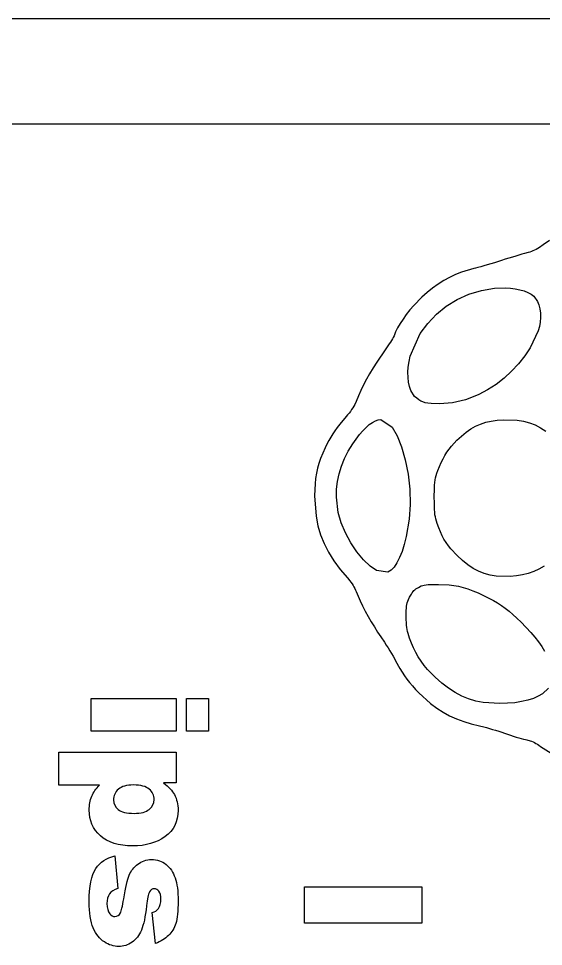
# Model space of a CAD drawing. Extents: x 24 to 191, y 8 to 99.
# Drawn here: x 48.45 to 60.87, y 77.18 to 99.12 of the extents above; entities that cross this region are included whole.
import ezdxf

# ---------------------------------------------------------------- set-up
doc = ezdxf.new("R2010")
doc.units = 0
for name, color, linetype in [('Line_Etch', 7, 'CONTINUOUS'), ('Outer_Cuts', 7, 'CONTINUOUS'), ('Text_Etch', 7, 'CONTINUOUS')]:
    doc.layers.add(name, color=color, linetype=linetype)

msp = doc.modelspace()

# ---------------------------------------------------------------- linework, layer by layer
at = {"layer": 'Line_Etch', "color": 7}
for points in [[(79.64501, 96.625324), (29.645012, 96.625324)], [(61.013018, 93.876118), (60.863999, 93.771346), (60.7757, 93.709147), (60.735297, 93.683747), (60.696599, 93.661451), (60.658996, 93.642345), (60.621697, 93.625553), (60.5841, 93.611244), (60.545799, 93.598855), (60.505797, 93.588045), (60.419197, 93.566032), (60.359397, 93.549042), (60.290995, 93.528948), (60.215599, 93.506257), (60.135197, 93.481845), (60.051496, 93.45574), (59.966298, 93.428929), (59.881397, 93.402117), (59.708937, 93.346816), (59.622636, 93.320005), (59.538435, 93.294915), (59.458837, 93.271519), (59.385437, 93.250719), (59.319939, 93.232826), (59.264437, 93.218236), (59.220938, 93.207737), (58.932228, 93.124236), (58.790146, 93.067535), (58.649737, 93.001235), (58.511968, 92.925636), (58.377057, 92.840936), (58.245499, 92.747633), (58.117768, 92.645985), (57.99435, 92.535952), (57.800596, 92.335984), (57.710197, 92.230255), (57.625996, 92.122626), (57.548695, 92.015227), (57.479796, 91.909498), (57.420696, 91.807364), (57.372597, 91.710263), (57.336498, 91.620065), (57.314993, 91.576267), (57.297297, 91.544965), (57.275792, 91.508866), (57.250703, 91.468966), (57.223017, 91.426164), (57.193115, 91.381466), (57.161317, 91.335765), (57.128514, 91.290065), (56.928546, 90.997765), (56.840244, 90.858796), (56.758944, 90.723177), (56.684345, 90.590416), (56.615446, 90.459336), (56.552346, 90.329454), (56.493946, 90.199575), (56.440143, 90.068734), (56.405746, 89.994834), (56.38393, 89.955637), (56.359349, 89.915234), (56.33234, 89.874136), (56.303139, 89.832534), (56.271837, 89.790935), (56.23884, 89.749335), (56.20444, 89.708235), (56.055178, 89.531713), (55.992779, 89.452113), (55.937079, 89.375614), (55.886079, 89.300015), (55.83868, 89.223513), (55.79368, 89.144115), (55.749382, 89.059214), (55.704678, 88.967314), (55.599669, 88.721425), (55.559269, 88.603496), (55.526469, 88.486295), (55.500363, 88.367417), (55.480974, 88.245187), (55.467879, 88.116976), (55.459864, 87.981114), (55.457889, 87.834965), (55.491188, 87.353946), (55.535489, 87.129587), (55.599386, 86.913823), (55.68339, 86.704524), (55.788388, 86.499543), (55.915171, 86.297184), (56.064901, 86.095305), (56.237838, 85.892224), (56.291438, 85.826726), (56.317543, 85.791126), (56.342633, 85.754525), (56.366537, 85.717223), (56.38855, 85.679925), (56.408362, 85.643323), (56.42586, 85.607425), (56.440451, 85.573225), (56.533951, 85.354604), (56.592052, 85.234296), (56.656351, 85.109904), (56.725052, 84.983615), (56.797552, 84.857323), (56.872155, 84.733414), (56.947754, 84.614296), (57.023353, 84.501876), (57.108251, 84.375587), (57.152055, 84.307687), (57.195353, 84.238585), (57.237153, 84.170386), (57.276653, 84.104083), (57.312552, 84.041884), (57.344155, 83.985183), (57.37026, 83.935684), (57.471197, 83.750784), (57.5245, 83.663983), (57.580499, 83.580285), (57.639596, 83.498686), (57.7028, 83.418283), (57.769997, 83.338683), (57.842201, 83.258786), (57.919699, 83.178186), (58.199788, 82.925117), (58.344748, 82.817238), (58.494718, 82.721336), (58.650197, 82.636435), (58.813088, 82.562035), (58.98388, 82.497435), (59.163989, 82.442133), (59.35463, 82.395535), (59.459868, 82.370135), (59.523466, 82.353146), (59.592368, 82.334039), (59.664366, 82.313042), (59.738068, 82.290549), (59.811468, 82.26735), (59.883269, 82.243954), (59.951468, 82.220755), (60.088046, 82.174553), (60.156448, 82.152568), (60.223448, 82.131457), (60.286849, 82.112351), (60.34565, 82.095361), (60.398251, 82.081052), (60.442949, 82.070046), (60.478549, 82.062031), (60.554647, 82.042444), (60.590247, 82.030055), (60.625149, 82.015662), (60.659349, 81.99918), (60.693348, 81.980468), (60.727548, 81.959358), (60.76225, 81.935652), (60.797849, 81.909348), (61.264758, 81.617057)], [(60.883202, 86.169326), (60.763604, 86.099925), (60.6397, 86.043026), (60.510293, 85.998026), (60.374431, 85.964326), (60.230913, 85.941635), (60.079263, 85.929246), (59.753003, 85.937261), (59.606143, 85.960459), (59.4674, 85.997758), (59.335134, 86.049859), (59.207163, 86.117361), (59.08158, 86.201361), (58.956722, 86.302061), (58.83043, 86.420699), (58.681651, 86.579048), (58.620451, 86.65485), (58.565951, 86.731149), (58.517353, 86.809652), (58.473351, 86.892148), (58.432452, 86.980848), (58.393751, 87.07745), (58.355752, 87.183893), (58.323951, 87.28794), (58.312747, 87.337238), (58.303744, 87.388642), (58.297733, 87.445541), (58.293725, 87.511541), (58.290734, 87.58924), (58.289605, 87.68254), (58.28904, 87.794241), (58.292032, 88.00952), (58.295024, 88.08822), (58.300019, 88.153718), (58.307018, 88.21012), (58.317517, 88.262521), (58.332108, 88.314918), (58.351016, 88.372122), (58.375203, 88.438119), (58.453706, 88.626373), (58.495805, 88.711768), (58.540503, 88.792367), (58.588103, 88.868869), (58.639304, 88.942273), (58.694605, 89.013268), (58.754405, 89.082672), (58.819206, 89.151368), (59.039503, 89.3432), (59.150735, 89.419), (59.264584, 89.4822), (59.382513, 89.533599), (59.506175, 89.573798), (59.637255, 89.603499), (59.776707, 89.623594), (59.926672, 89.634403), (60.248394, 89.622888), (60.396696, 89.598476), (60.537584, 89.561177), (60.672004, 89.510479), (60.800694, 89.446178), (60.924595, 89.367977)], [(60.98952, 83.289728), (60.848153, 83.152664), (60.748853, 83.094766), (60.632123, 83.044266), (60.499854, 83.001966), (60.352982, 82.968266), (60.193202, 82.943656), (60.02169, 82.928557), (59.840391, 82.923562), (59.444763, 82.949357), (59.266799, 82.983057), (59.09816, 83.032359), (58.936712, 83.097857), (58.779323, 83.181358), (58.623601, 83.283497), (58.466451, 83.405248), (58.305711, 83.548046), (58.127993, 83.730797), (58.049092, 83.826196), (57.97609, 83.924697), (57.909593, 84.026117), (57.849093, 84.130886), (57.794593, 84.239237), (57.745991, 84.350946), (57.70339, 84.466476), (57.66779, 84.576989), (57.654893, 84.626787), (57.644592, 84.675386), (57.637593, 84.72539), (57.631581, 84.778287), (57.627574, 84.836687), (57.625598, 84.902185), (57.625034, 84.977287), (57.625034, 85.125829), (57.627009, 85.181128), (57.631017, 85.228028), (57.638016, 85.26893), (57.648317, 85.307428), (57.66271, 85.345929), (57.681111, 85.387526), (57.70431, 85.435326), (57.746412, 85.511128), (57.766506, 85.542028), (57.7866, 85.569037), (57.80771, 85.592941), (57.830204, 85.614249), (57.854813, 85.634146), (57.882104, 85.652744), (57.912706, 85.671145), (57.981305, 85.705548), (58.014608, 85.717542), (58.051206, 85.726545), (58.093808, 85.732556), (58.145508, 85.736564), (58.209406, 85.73854), (58.288103, 85.739668), (58.384508, 85.739908), (58.636374, 85.72941), (58.749517, 85.716512), (58.858825, 85.697123), (58.967415, 85.670538), (59.078884, 85.635636), (59.196565, 85.591838), (59.323817, 85.538035), (59.464228, 85.473437), (59.684765, 85.360537), (59.783562, 85.302938), (59.877065, 85.242636), (59.967963, 85.178035), (60.057865, 85.10744), (60.148964, 85.029738), (60.243666, 84.943136), (60.343883, 84.846238), (60.570886, 84.606326), (60.668284, 84.491747), (60.754686, 84.380289), (60.831185, 84.271218), (60.897485, 84.164524)]]:
    msp.add_lwpolyline(points, dxfattribs=at)
for points in [[(60.745302, 91.737847), (60.556572, 91.336477), (60.428612, 91.142497), (60.281501, 90.956397), (60.117651, 90.780586), (59.939451, 90.617936), (59.749535, 90.470833), (59.55004, 90.341906), (59.343623, 90.233558), (59.125471, 90.142456), (59.022621, 90.107057), (58.921924, 90.077856), (58.821921, 90.054855), (58.721224, 90.037159), (58.618131, 90.024967), (58.511694, 90.01698), (58.399985, 90.013989), (58.21222, 90.018984), (58.138819, 90.025983), (58.075421, 90.037978), (58.019922, 90.054968), (57.969421, 90.077658), (57.921322, 90.106857), (57.87322, 90.143458), (57.822722, 90.18816), (57.734022, 90.324978), (57.702924, 90.417078), (57.680911, 90.521368), (57.668521, 90.635231), (57.66553, 90.756022), (57.672529, 90.881357), (57.690422, 91.008368), (57.719124, 91.134668), (57.957833, 91.673808), (58.13173, 91.913488), (58.336962, 92.128999), (58.569931, 92.317489), (58.827791, 92.47631), (59.106209, 92.60237), (59.402091, 92.692568), (59.71185, 92.744469), (59.965644, 92.753472), (60.087623, 92.746473), (60.20387, 92.731882), (60.312952, 92.710094), (60.413169, 92.681395), (60.502873, 92.646496), (60.580569, 92.605097), (60.64447, 92.557994), (60.73177, 92.432896), (60.762873, 92.349891), (60.784859, 92.257094), (60.797248, 92.156874), (60.80024, 92.051865), (60.792253, 91.945182), (60.774049, 91.839213), (60.745283, 91.737876), (60.745302, 91.737847)], [(57.692222, 87.280695), (57.62312, 86.870476), (57.576923, 86.687246), (57.524323, 86.521486), (57.465722, 86.375577), (57.40262, 86.251196), (57.335423, 86.150976), (57.265121, 86.077076), (57.19292, 86.031678), (56.925021, 86.070176), (56.770501, 86.174706), (56.611909, 86.324447), (56.456682, 86.510296), (56.311732, 86.724136), (56.184713, 86.956876), (56.082819, 87.199895), (56.013421, 87.444356), (55.972323, 87.806495), (55.977319, 87.989236), (55.999614, 88.171987), (56.038414, 88.354248), (56.093913, 88.535317), (56.165713, 88.714477), (56.253713, 88.891475), (56.357523, 89.065138), (56.516112, 89.283279), (56.595312, 89.374377), (56.673315, 89.453275), (56.749815, 89.518776), (56.824214, 89.570877), (56.895512, 89.608678), (56.963214, 89.631679), (57.026615, 89.639694), (57.292593, 89.460534), (57.411473, 89.256981), (57.515763, 88.994822), (57.602066, 88.688171), (57.666661, 88.349953), (57.705665, 87.993552), (57.715768, 87.632843), (57.692231, 87.280712), (57.692222, 87.280695)]]:
    msp.add_lwpolyline(points, close=True, dxfattribs=at)
at = {"layer": 'Outer_Cuts', "color": 1}
msp.add_lwpolyline([(29.086116, 99.121783), (185.667735, 99.121783)], dxfattribs=at)
at = {"layer": 'Text_Etch', "color": 7}
for points in [[(52.183521, 83.041796), (52.183521, 82.270604), (50.17124, 82.270604), (50.17124, 83.041796), (52.183521, 83.041796), (52.183521, 83.041796)], [(52.949021, 83.041796), (52.949021, 82.270604), (52.424161, 82.270604), (52.424161, 83.041796), (52.949021, 83.041796), (52.949021, 83.041796)], [(51.171701, 80.997175), (51.171701, 80.997175), (51.171701, 80.997175), (51.171701, 80.997175)], [(50.728282, 79.318484), (50.728282, 79.318484), (50.728282, 79.318484), (50.728282, 79.318484)], [(57.994781, 78.592046), (57.994781, 77.731805), (55.217004, 77.731805), (55.217004, 78.592046), (57.994781, 78.592046), (57.994781, 78.592046)]]:
    msp.add_lwpolyline(points, close=True, dxfattribs=at)
for points in [[(49.40574, 81.770377), (52.183521, 81.770377), (52.183521, 81.048455), (51.886042, 81.048455)], [(50.366402, 80.991615), (49.40574, 80.991615), (49.40574, 81.770377)], [(50.728313, 79.318506), (50.800313, 78.553007)], [(51.690851, 77.247545), (51.618854, 77.978938)]]:
    msp.add_lwpolyline(points, dxfattribs=at)
for points in [[(50.186404, 80.730134), (50.226804, 80.827402), (50.286801, 80.914563), (50.366402, 80.991615)], [(51.171701, 80.997297), (51.012536, 80.997297), (50.894426, 80.963822), (50.817371, 80.896876)], [(51.546873, 80.898677), (51.469812, 80.964344), (51.344757, 80.997175), (51.171701, 80.997175)], [(51.886042, 81.048455), (52.011097, 80.948661), (52.095727, 80.857086), (52.13994, 80.773717)], [(50.817371, 80.896876), (50.74031, 80.829922), (50.701781, 80.745289), (50.701781, 80.642978)], [(51.662451, 80.652356), (51.662451, 80.750885), (51.623925, 80.83299), (51.546873, 80.898677)], [(52.13994, 80.773717), (52.199342, 80.661288), (52.229041, 80.536862), (52.229041, 80.400436)], [(50.125802, 80.404226), (50.125802, 80.522966), (50.146009, 80.631601), (50.186404, 80.730134)], [(50.701781, 80.642978), (50.701781, 80.553282), (50.738413, 80.478121), (50.811684, 80.417488)], [(51.546873, 80.421188), (51.623925, 80.484318), (51.662451, 80.561379), (51.662451, 80.652356)], [(50.389183, 79.795995), (50.213593, 79.956421), (50.125802, 80.159167), (50.125802, 80.404226)], [(50.811684, 80.417488), (50.886216, 80.356819), (51.011904, 80.326485), (51.18875, 80.326485)], [(51.18875, 80.326485), (51.351705, 80.326485), (51.471079, 80.358052), (51.546873, 80.421188)], [(52.229041, 80.400436), (52.229041, 80.131377), (52.126086, 79.923579), (51.920182, 79.777047)], [(51.156582, 79.555355), (50.821827, 79.555355), (50.566029, 79.635569), (50.389183, 79.795995)], [(51.920182, 79.777047), (51.714281, 79.629255), (51.459748, 79.555355), (51.156582, 79.555355)], [(50.281112, 79.019108), (50.385957, 79.174482), (50.535016, 79.274271), (50.728282, 79.318484)], [(51.275951, 79.127185), (51.370693, 79.197927), (51.478696, 79.233298), (51.599962, 79.233298)], [(51.599962, 79.233298), (51.732603, 79.233298), (51.84692, 79.194771), (51.942924, 79.117716)], [(50.123844, 78.232766), (50.123844, 78.600352), (50.176266, 78.862466), (50.281112, 79.019108)], [(51.073211, 78.863815), (51.113611, 78.967396), (51.181195, 79.055184), (51.275951, 79.127185)], [(51.942924, 79.117716), (52.03893, 79.040661), (52.110299, 78.934554), (52.157032, 78.799387)], [(50.944362, 78.304849), (50.991095, 78.572646), (51.034047, 78.758969), (51.073211, 78.863815)], [(52.157032, 78.799387), (52.205032, 78.664227), (52.229029, 78.482956), (52.229029, 78.255578)], [(50.605151, 78.420365), (50.566018, 78.3635), (50.546452, 78.287709), (50.546452, 78.192995)], [(50.800313, 78.553007), (50.709367, 78.521406), (50.644312, 78.477193), (50.605151, 78.420365)], [(51.550584, 78.467716), (51.525325, 78.417184), (51.502581, 78.307284), (51.482382, 78.138024)], [(51.66237, 78.543518), (51.613105, 78.543518), (51.575843, 78.518259), (51.550584, 78.467716)], [(51.774163, 78.484816), (51.743827, 78.523949), (51.706566, 78.543518), (51.66237, 78.543518)], [(51.82156, 78.293438), (51.82156, 78.380597), (51.805755, 78.44439), (51.774163, 78.484816)], [(50.220443, 77.616957), (50.156039, 77.767274), (50.123844, 77.972546), (50.123844, 78.232766)], [(50.546452, 78.192995), (50.546452, 78.089411), (50.56855, 78.009198), (50.612751, 77.952356)], [(50.864762, 77.973257), (50.886239, 78.014924), (50.912762, 78.125454), (50.944362, 78.304849)], [(51.482382, 78.138024), (51.453316, 77.881591), (51.412894, 77.690849), (51.361123, 77.565796)], [(51.760964, 78.073635), (51.801361, 78.134237), (51.82156, 78.207502), (51.82156, 78.293438)], [(52.229029, 78.255578), (52.229029, 78.015568), (52.210713, 77.838722), (52.174033, 77.725034)], [(50.612751, 77.952356), (50.645619, 77.908157), (50.686671, 77.886056), (50.735913, 77.886056)], [(50.735913, 77.886056), (50.791511, 77.886056), (50.834462, 77.915122), (50.864762, 77.973257)], [(51.618854, 77.978938), (51.683251, 77.997875), (51.730622, 78.029436), (51.760964, 78.073635)], [(52.174033, 77.725034), (52.137431, 77.610082), (52.080583, 77.514711), (52.003492, 77.438917)], [(50.483821, 77.285366), (50.373921, 77.354841), (50.28613, 77.46537), (50.220443, 77.616957)], [(51.361123, 77.565796), (51.309324, 77.440738), (51.235421, 77.345364), (51.13942, 77.279676)], [(50.822993, 77.179256), (50.706779, 77.179256), (50.593721, 77.214624), (50.483821, 77.285366)], [(51.13942, 77.279676), (51.043422, 77.21273), (50.937945, 77.179256), (50.822993, 77.179256)], [(52.003492, 77.438917), (51.926439, 77.361862), (51.822223, 77.298074), (51.690851, 77.247545)]]:
    msp.add_open_spline(points, degree=3, dxfattribs=at)

doc.saveas('drawing.dxf')
